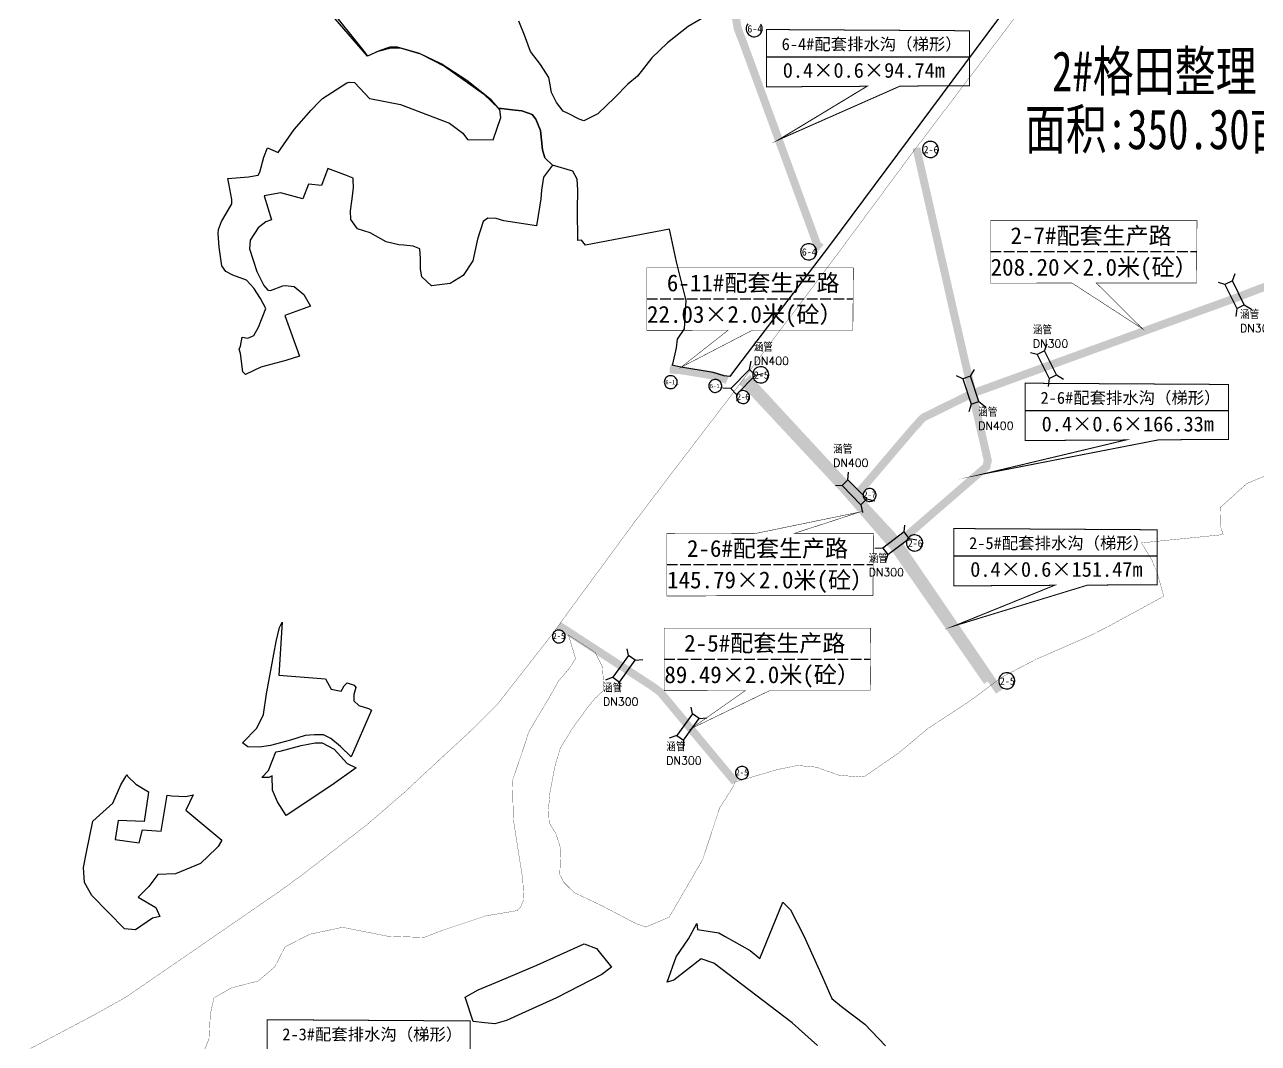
# Model space of a CAD drawing. Header units: millimetres. Extents: x 35444746 to 35449000, y 3482000 to 3488437.
# Drawn here: x 35446138.8 to 35446601.4, y 3483764.8 to 3484146.7 of the extents above; entities that cross this region are included whole.
import ezdxf
from ezdxf.enums import TextEntityAlignment as Align

# ---------------------------------------------------------------- set-up
doc = ezdxf.new("R2010")
doc.units = ezdxf.units.MM
doc.linetypes.add('X3', pattern=[5, 4, -1])
for name, color, linetype, true_color in [('0201.01格田整理标注', 7, 'Continuous', 0xffffff), ('0201.02格田整理', 7, 'X3', 0x99cc00), ('0203.02旱地整理', 9, 'Continuous', 0x808080), ('0204.02水田整理', 9, 'Continuous', 0x808080), ('0301.01生产道路工程标注', 6, 'X3', 0xff00ff), ('0301.02生产道路工程', 6, 'X3', 0xff00ff), ('0401.01渠道工程标注', 4, '732', 0x00ffff), ('0401.02渠道工程', 4, 'X3', 0x00ffff), ('0401.03涵管标注', 4, '732', 0x00ffff)]:
    doc.layers.add(name, color=color, linetype=linetype, true_color=true_color)
doc.styles.add('FS', font='rs.shx', dxfattribs={"bigfont": 'fs.shx'})
doc.styles.add('宋体', font='')
doc.styles.get('宋体').set_extended_font_data('SimSun')
doc.linetypes.add('732', pattern='A,9,-0.5,[162,AAA.SHX,S=1,R=0,X=0,Y=0],-0.5', length=10)

msp = doc.modelspace()

# ---------------------------------------------------------------- linework, layer by layer
at = {"layer": '0201.02格田整理', "color": 2, "linetype": 'ByBlock'}
for points, elevation in [([(35446209.847254, 3484199.049547), (35446211.195801, 3484197.037234), (35446220.057413, 3484190.730671), (35446239.827754, 3484177.365626), (35446251.846679, 3484154.415405), (35446266.453866, 3484136.142954), (35446267.54528, 3484135.007835), (35446271.340027, 3484136.777612), (35446276.200257, 3484137.979763), (35446279.667402, 3484137.979763), (35446287.248049, 3484135.748103), (35446296.262456, 3484131.155008), (35446310.894886, 3484120.701492), (35446316.853074, 3484115.061821), (35446317.152735, 3484114.757)], 569.623786), ([(35446512.372025, 3484160.41094), (35446440.602, 3484063.89), (35446405.748, 3484018.122), (35446403.205401, 3484014.767403), (35446401.046354, 3484015.10932), (35446397.028615, 3484016.285941), (35446384.929568, 3484018.254149), (35446381.455921, 3484019.09994), (35446381.806081, 3484019.395195), (35446383.245441, 3484025.587154), (35446383.5874, 3484028.734382), (35446386.269187, 3484032.610855), (35446386.90354, 3484043.241278), (35446383.197465, 3484057.736423), (35446380.595, 3484070.041), (35446349.116611, 3484064.020284), (35446347.586106, 3484065.944672), (35446346.208525, 3484065.719936), (35446346.071, 3484077.234), (35446346.271, 3484084.682), (35446345.934, 3484088.802), (35446344.367, 3484091.787), (35446336.79, 3484094.022), (35446333.913, 3484096.743), (35446332.961, 3484099.719), (35446332.198, 3484106.98), (35446330.551, 3484111.271), (35446329.07, 3484113.025), (35446325.227, 3484114.35), (35446322.700591, 3484114.63611), (35446316.5007, 3484115.338235), (35446313.709, 3484118.518), (35446304.576, 3484125.788), (35446294.947, 3484131.946), (35446286.847, 3484135.899), (35446278.681, 3484138.305), (35446275.801, 3484138.227), (35446271.782, 3484136.845), (35446267.369968, 3484134.89602), (35446255.281, 3484148.908)], 560.836)]:
    msp.add_lwpolyline(points, dxfattribs=dict(at, elevation=elevation))
at = {"layer": '0201.02格田整理', "color": 2, "linetype": 'ByBlock', "const_width": 0.1}
for points in [[(35446138.875, 3483761.776), (35446163.772, 3483774.887), (35446176.709, 3483782.1), (35446200.389, 3483798.375), (35446234.799, 3483822.098), (35446243.246, 3483828.2645), (35446267.093, 3483846.739), (35446281.433, 3483859.064), (35446288.1935, 3483865.4455), (35446306.667, 3483882.509), (35446316.29, 3483892.187), (35446336.556, 3483918.048), (35446342.6295, 3483926.4665), (35446367.784, 3483960.606), (35446383.400549, 3483981.135389), (35446403.529221, 3484007.409), (35446444.029, 3484061.293), (35446470.8845, 3484097.56), (35446530.033, 3484175.594)], [(35446611.984, 3483980.846), (35446597.135, 3483974.694), (35446597.135, 3483974.694), (35446587.206, 3483965.745), (35446587.083, 3483959.106), (35446587.083, 3483959.106), (35446587.083, 3483959.106), (35446587.083, 3483959.106), (35446587.083, 3483959.106), (35446587.083, 3483959.106), (35446588.239796, 3483955.530846), (35446588.239796, 3483955.530846), (35446557.571539, 3483952.44016), (35446561.626494, 3483945.746451), (35446562.421141, 3483943.557329), (35446563.378518, 3483941.675779), (35446565.943, 3483932.402), (35446565.943, 3483932.402), (35446565.943, 3483932.402), (35446565.943, 3483932.402), (35446565.943, 3483932.402), (35446565.943, 3483932.402), (35446545.019676, 3483921.044067), (35446538.763, 3483917.829), (35446518.046, 3483908.76), (35446505.529, 3483902.281), (35446502.201125, 3483899.815168), (35446492.859, 3483892.893), (35446477.532, 3483882.863), (35446466.372, 3483873.538), (35446453.873, 3483864.956), (35446451.569, 3483864.675), (35446451.569, 3483864.675), (35446443.966, 3483865.407), (35446435.663, 3483868.351), (35446428.59, 3483868.993), (35446420.98, 3483867.425), (35446420.98, 3483867.425), (35446405.231367, 3483862.797191), (35446404.245, 3483860.669), (35446399.446, 3483853.079), (35446399.446, 3483853.079), (35446393.018, 3483833.645), (35446380.481, 3483812.107), (35446380.481, 3483812.107), (35446380.481, 3483812.107), (35446380.481, 3483812.107), (35446380.481, 3483812.107), (35446380.481, 3483812.107), (35446371.714, 3483808.421), (35446367.828, 3483809.848), (35446367.828, 3483809.848), (35446355.203, 3483816.432), (35446344.872, 3483821.328), (35446344.872, 3483821.328), (35446341.031893, 3483825.151436), (35446339.492924, 3483828.124411), (35446339.800731, 3483837.86346), (35446338.056568, 3483843.399331), (35446335.483752, 3483847.563895), (35446335.278558, 3483853.099783), (35446335.791527, 3483858.738178), (35446337.740883, 3483869.09232), (35446339.690239, 3483875.550839), (35446344.307146, 3483883.03453), (35446350.275123, 3483891.205043), (35446352.737447, 3483894.178018), (35446356.020579, 3483897.2535), (35446355.50761, 3483905.86487), (35446352.725032, 3483911.420466), (35446342.73234, 3483917.919244), (35446345.397714, 3483909.048395), (35446343.18095, 3483905.551017), (35446339.097447, 3483900.771272), (35446335.998, 3483895.285), (35446327.819, 3483881.515), (35446326.795, 3483878.212), (35446321.748, 3483863.318), (35446322.056, 3483848.814), (35446325.61, 3483826.165), (35446325.94, 3483818.735), (35446324.87, 3483816.086), (35446323.539, 3483814.587), (35446311.683, 3483812.59), (35446311.683, 3483812.59), (35446311.683, 3483812.59), (35446311.683, 3483812.59), (35446311.683, 3483812.59), (35446311.683, 3483812.59), (35446295.394, 3483807.159), (35446288.577, 3483804.528), (35446274.783, 3483805.014), (35446257.992, 3483808.339), (35446245.692, 3483805.725), (35446236.46, 3483800.989), (35446232.634, 3483793.554), (35446232.634, 3483793.554), (35446226.461, 3483788.222), (35446216.348, 3483785.62), (35446209.812616, 3483781.897514), (35446208.407, 3483775.619), (35446208.061, 3483766.852), (35446206.117, 3483761.984)]]:
    msp.add_lwpolyline(points, dxfattribs=at)
at = {"layer": '0201.02格田整理', "color": 2, "linetype": 'ByBlock'}
msp.add_lwpolyline([(35446395.147, 3484150.406), (35446387.582, 3484145.954), (35446379.924, 3484139.834), (35446374.056, 3484134.301), (35446368.591, 3484127.386), (35446364.982, 3484124.326), (35446360.139, 3484119.427), (35446353.799, 3484113.217), (35446348.436, 3484110.689), (35446346.77, 3484111.222), (35446342.653, 3484113.429), (35446340.725, 3484114.314), (35446338.191, 3484117.569), (35446336.36, 3484121.262), (35446335.931, 3484124.16), (35446335.325, 3484126.882), (35446332.27, 3484131.72), (35446328.512, 3484136.647), (35446326.25, 3484142.711), (35446324.162, 3484147.984)], dxfattribs=at)
at = {"layer": '0203.02旱地整理', "color": 41}
for points in [[(35446336.79, 3484094.022), (35446333.401, 3484089.5), (35446332.658, 3484084.642), (35446332.389, 3484081.404), (35446331.94, 3484078.998), (35446330.698, 3484071.244), (35446318.448, 3484073.197), (35446315.585, 3484074.018), (35446312.478, 3484074.158), (35446310.7, 3484072.858), (35446308.573, 3484066.264), (35446306.878, 3484058.207), (35446303.307, 3484052.674), (35446298.359, 3484049.658), (35446291.338, 3484048.816), (35446287.797, 3484052.206), (35446287.2, 3484055.067), (35446287.214, 3484059.053), (35446287.023, 3484062.605), (35446284.514, 3484063.653), (35446281.051, 3484064.011), (35446279.146, 3484064.104), (35446274.403, 3484065.25), (35446268.344, 3484068.653), (35446263.579, 3484070.143), (35446261.163, 3484073.706), (35446261, 3484076.916), (35446261.644, 3484081.342), (35446262.092, 3484085.591), (35446262.06, 3484088.557), (35446262.062, 3484089.164), (35446259.549, 3484090.093), (35446252.449, 3484092.804), (35446250.157, 3484086.405), (35446245.265, 3484086.906), (35446243.098, 3484081.41), (35446235.21, 3484083.553), (35446234.917, 3484083.633), (35446228.572, 3484082.467), (35446231.399, 3484073.485), (35446229.206, 3484072.747), (35446226.332, 3484070.492), (35446223.352, 3484065.967), (35446223.166, 3484062.653), (35446225.853, 3484054.182), (35446228.452, 3484048.939), (35446230.017, 3484047.189), (35446230.976, 3484047.011), (35446235.679, 3484048.744), (35446236.537, 3484048.919), (35446239.906, 3484048.567), (35446243.468, 3484045.592), (35446246.036, 3484041.169), (35446236.383, 3484037.637), (35446241.938, 3484022.365), (35446236.743, 3484020.84), (35446227.369, 3484018.284), (35446221.681, 3484015.542), (35446220.677, 3484016.496), (35446219.776, 3484023.466), (35446219.255, 3484025.056), (35446219.704, 3484026.177), (35446220.356, 3484029.553), (35446222.52, 3484029.23), (35446224.765, 3484030.2), (35446226.505, 3484033.336), (35446229.288, 3484040.231), (35446227.29, 3484044.095), (35446224.767, 3484047.961), (35446222.037, 3484050.863), (35446216.875, 3484052.726), (35446214.252, 3484054.14), (35446212.771, 3484056.25), (35446211.808, 3484063.267), (35446211.422, 3484068.35), (35446211.382, 3484068.451), (35446211.544, 3484069.859), (35446212.603, 3484072.913), (35446214.272, 3484075.704), (35446216.548, 3484079.535), (35446216.554, 3484081.107), (35446215.422, 3484087.123), (35446214.995, 3484088.962), (35446222.754, 3484089.709), (35446226.333, 3484090.22), (35446227.008, 3484091.437), (35446228.462, 3484097.031), (35446229.938, 3484100.477), (35446233.941, 3484098.823), (35446239.902, 3484107.44), (35446246.295, 3484114.66), (35446249.276, 3484117.744), (35446250.497, 3484119.008), (35446259.678, 3484124.91), (35446260.148, 3484125.049), (35446260.551, 3484125.169), (35446262.557, 3484124.988), (35446268.192, 3484118.93), (35446268.287, 3484118.967), (35446279.727, 3484116.804), (35446289.207, 3484113.114), (35446298.166, 3484109.775), (35446303.117, 3484106.014), (35446304.861, 3484103.699), (35446314.486, 3484103.532), (35446317.399, 3484111.862), (35446317.011, 3484114.757), (35446316.501, 3484115.338), (35446322.7, 3484114.636), (35446325.227, 3484114.35), (35446329.07, 3484113.025), (35446330.551, 3484111.271), (35446332.198, 3484106.98), (35446332.961, 3484099.719), (35446333.913, 3484096.743)], [(35446336.79, 3484094.022), (35446333.401, 3484089.5), (35446332.658, 3484084.642), (35446332.389, 3484081.404), (35446331.94, 3484078.998), (35446330.698, 3484071.244), (35446318.448, 3484073.197), (35446315.585, 3484074.018), (35446312.478, 3484074.158), (35446310.7, 3484072.858), (35446308.573, 3484066.264), (35446306.878, 3484058.207), (35446303.307, 3484052.674), (35446298.359, 3484049.658), (35446291.338, 3484048.816), (35446287.797, 3484052.206), (35446287.2, 3484055.067), (35446287.214, 3484059.053), (35446287.023, 3484062.605), (35446284.514, 3484063.653), (35446281.051, 3484064.011), (35446279.146, 3484064.104), (35446274.403, 3484065.25), (35446268.344, 3484068.653), (35446263.579, 3484070.143), (35446261.163, 3484073.706), (35446261, 3484076.916), (35446261.644, 3484081.342), (35446262.092, 3484085.591), (35446262.06, 3484088.557), (35446262.062, 3484089.164), (35446259.549, 3484090.093), (35446252.449, 3484092.804), (35446250.157, 3484086.405), (35446245.265, 3484086.906), (35446243.098, 3484081.41), (35446235.21, 3484083.553), (35446234.917, 3484083.633), (35446228.572, 3484082.467), (35446231.399, 3484073.485), (35446229.206, 3484072.747), (35446226.332, 3484070.492), (35446223.352, 3484065.967), (35446223.166, 3484062.653), (35446225.853, 3484054.182), (35446228.452, 3484048.939), (35446230.017, 3484047.189), (35446230.976, 3484047.011), (35446235.679, 3484048.744), (35446236.537, 3484048.919), (35446239.906, 3484048.567), (35446243.468, 3484045.592), (35446246.036, 3484041.169), (35446236.383, 3484037.637), (35446241.938, 3484022.365), (35446236.743, 3484020.84), (35446227.369, 3484018.284), (35446221.681, 3484015.542), (35446220.677, 3484016.496), (35446219.776, 3484023.466), (35446219.255, 3484025.056), (35446219.704, 3484026.177), (35446220.356, 3484029.553), (35446222.52, 3484029.23), (35446224.765, 3484030.2), (35446226.505, 3484033.336), (35446229.288, 3484040.231), (35446227.29, 3484044.095), (35446224.767, 3484047.961), (35446222.037, 3484050.863), (35446216.875, 3484052.726), (35446214.252, 3484054.14), (35446212.771, 3484056.25), (35446211.808, 3484063.267), (35446211.422, 3484068.35), (35446211.382, 3484068.451), (35446211.544, 3484069.859), (35446212.603, 3484072.913), (35446214.272, 3484075.704), (35446216.548, 3484079.535), (35446216.554, 3484081.107), (35446215.422, 3484087.123), (35446214.995, 3484088.962), (35446222.754, 3484089.709), (35446226.333, 3484090.22), (35446227.008, 3484091.437), (35446228.462, 3484097.031), (35446229.938, 3484100.477), (35446233.941, 3484098.823), (35446239.902, 3484107.44), (35446246.295, 3484114.66), (35446249.276, 3484117.744), (35446250.497, 3484119.008), (35446259.678, 3484124.91), (35446260.148, 3484125.049), (35446260.551, 3484125.169), (35446262.557, 3484124.988), (35446268.192, 3484118.93), (35446268.287, 3484118.967), (35446279.727, 3484116.804), (35446289.207, 3484113.114), (35446298.166, 3484109.775), (35446303.117, 3484106.014), (35446304.861, 3484103.699), (35446314.486, 3484103.532), (35446317.399, 3484111.862), (35446317.011, 3484114.757), (35446316.501, 3484115.338), (35446322.7, 3484114.636), (35446325.227, 3484114.35), (35446329.07, 3484113.025), (35446330.551, 3484111.271), (35446332.198, 3484106.98), (35446332.961, 3484099.719), (35446333.913, 3484096.743)], [(35446235.405, 3483922.715), (35446234.088, 3483902.866), (35446251.629, 3483901.429), (35446253.774, 3483897.643), (35446257.562, 3483896.787), (35446258.689, 3483898.904), (35446259.771, 3483899.94), (35446262.432, 3483899.084), (35446263.018, 3483898.228), (35446262.296, 3483895.615), (35446262.206, 3483893.228), (35446264.108, 3483891.5), (35446267.715, 3483890.374), (35446268.875, 3483889.703), (35446261.276, 3483872.182), (35446257.312, 3483876.15), (35446253.664, 3483879.096), (35446250.843, 3483880.483), (35446247.521, 3483880.43), (35446244.008, 3483880.176), (35446238.56, 3483878.522), (35446231.055, 3483876.535), (35446226.917, 3483875.82), (35446222.442, 3483876.007), (35446220.554, 3483877.512), (35446225.922, 3483882.958), (35446228.43, 3483888.137), (35446229.55, 3483895.83), (35446231.402, 3483905.957), (35446233.137, 3483915.457), (35446234.339, 3483920.757)], [(35446235.405, 3483922.715), (35446234.088, 3483902.866), (35446251.629, 3483901.429), (35446253.774, 3483897.643), (35446257.562, 3483896.787), (35446258.689, 3483898.904), (35446259.771, 3483899.94), (35446262.432, 3483899.084), (35446263.018, 3483898.228), (35446262.296, 3483895.615), (35446262.206, 3483893.228), (35446264.108, 3483891.5), (35446267.715, 3483890.374), (35446268.875, 3483889.703), (35446261.276, 3483872.182), (35446257.312, 3483876.15), (35446253.664, 3483879.096), (35446250.843, 3483880.483), (35446247.521, 3483880.43), (35446244.008, 3483880.176), (35446238.56, 3483878.522), (35446231.055, 3483876.535), (35446226.917, 3483875.82), (35446222.442, 3483876.007), (35446220.554, 3483877.512), (35446225.922, 3483882.958), (35446228.43, 3483888.137), (35446229.55, 3483895.83), (35446231.402, 3483905.957), (35446233.137, 3483915.457), (35446234.339, 3483920.757)], [(35446232.96, 3483874.126), (35446234.673, 3483874.381), (35446242.519, 3483876.517), (35446247.703, 3483877.469), (35446250.323, 3483877.437), (35446254.816, 3483875.052), (35446259.727, 3483869.766), (35446263.132, 3483868.068), (35446254.003, 3483861.577), (35446236.872, 3483850.195), (35446233.612, 3483855.404), (35446231.764, 3483859.739), (35446231.602, 3483865.119), (35446230.416, 3483864.524), (35446227.797, 3483864.465), (35446230.288, 3483867.154)], [(35446232.96, 3483874.126), (35446234.673, 3483874.381), (35446242.519, 3483876.517), (35446247.703, 3483877.469), (35446250.323, 3483877.437), (35446254.816, 3483875.052), (35446259.727, 3483869.766), (35446263.132, 3483868.068), (35446254.003, 3483861.577), (35446236.872, 3483850.195), (35446233.612, 3483855.404), (35446231.764, 3483859.739), (35446231.602, 3483865.119), (35446230.416, 3483864.524), (35446227.797, 3483864.465), (35446230.288, 3483867.154)], [(35446177.073, 3483865.57), (35446177.449, 3483864.833), (35446180.478, 3483862.023), (35446185.318, 3483859.089), (35446185.16, 3483858.153), (35446183.636, 3483847.988), (35446173.942, 3483848.408), (35446172.796, 3483841.298), (35446181.74, 3483839.948), (35446183.043, 3483844.841), (35446190.012, 3483844.345), (35446192.297, 3483857.826), (35446194.043, 3483857.564), (35446199.227, 3483857.328), (35446202.042, 3483857.94), (35446199.3, 3483852.283), (35446212.797, 3483841.007), (35446211.391, 3483838.606), (35446210.772, 3483838.015), (35446204.711, 3483832.235), (35446195.408, 3483828.433), (35446188.745, 3483828.136), (35446185.395, 3483823.665), (35446181.364, 3483819.615), (35446188.006, 3483815.815), (35446189.495, 3483812.356), (35446186.768, 3483811.696), (35446180.421, 3483807.414), (35446176.283, 3483807.777), (35446164.07, 3483820.265), (35446161.269, 3483825.149), (35446160.846, 3483830.804), (35446162.006, 3483836.525), (35446164.325, 3483848.122), (35446171.882, 3483854.912), (35446174.843, 3483861.71), (35446176.696, 3483864.918)], [(35446177.073, 3483865.57), (35446177.449, 3483864.833), (35446180.478, 3483862.023), (35446185.318, 3483859.089), (35446185.16, 3483858.153), (35446183.636, 3483847.988), (35446173.942, 3483848.408), (35446172.796, 3483841.298), (35446181.74, 3483839.948), (35446183.043, 3483844.841), (35446190.012, 3483844.345), (35446192.297, 3483857.826), (35446194.043, 3483857.564), (35446199.227, 3483857.328), (35446202.042, 3483857.94), (35446199.3, 3483852.283), (35446212.797, 3483841.007), (35446211.391, 3483838.606), (35446210.772, 3483838.015), (35446204.711, 3483832.235), (35446195.408, 3483828.433), (35446188.745, 3483828.136), (35446185.395, 3483823.665), (35446181.364, 3483819.615), (35446188.006, 3483815.815), (35446189.495, 3483812.356), (35446186.768, 3483811.696), (35446180.421, 3483807.414), (35446176.283, 3483807.777), (35446164.07, 3483820.265), (35446161.269, 3483825.149), (35446160.846, 3483830.804), (35446162.006, 3483836.525), (35446164.325, 3483848.122), (35446171.882, 3483854.912), (35446174.843, 3483861.71), (35446176.696, 3483864.918)]]:
    msp.add_lwpolyline(points, close=True, dxfattribs=at)
at = {"layer": '0204.02水田整理', "color": 51}
msp.add_lwpolyline([(35446436.129, 3483764.062), (35446426.641, 3483772.542), (35446397.258, 3483794.837), (35446392.525, 3483796.461), (35446382.263, 3483788.491), (35446379.701, 3483787.723), (35446383.133, 3483797.31), (35446387.765, 3483804.034), (35446390.881, 3483809.746), (35446391.14, 3483807.532), (35446399.07, 3483806.274), (35446401.481, 3483804.93), (35446410.849, 3483799.576), (35446414.53, 3483796.666), (35446423.122, 3483817.74), (35446425.954, 3483814.831), (35446431.002, 3483805.195), (35446438.027, 3483789.59), (35446441.506, 3483781.632), (35446445.144, 3483778.592), (35446453.886, 3483771.98), (35446461.664, 3483763.924)], dxfattribs=at)
msp.add_lwpolyline([(35446358.835, 3483793.391), (35446355.224, 3483790.641), (35446338.203, 3483781.897), (35446325.242, 3483776.016), (35446319.44, 3483773.383), (35446315.087, 3483772.202), (35446311.359, 3483772.522), (35446306.977, 3483772.975), (35446304.028, 3483782.153), (35446308.854, 3483784.832), (35446316.964, 3483788.254), (35446330.902, 3483794.136), (35446348.614, 3483802.127), (35446353.207, 3483800.344)], close=True, dxfattribs=at)
at = {"layer": '0301.01生产道路工程标注'}
for p, q in [((35446500.978733, 3484061.59876, 166.192687), (35446578.227199, 3484061.618787, 166.192687)), ((35446372.125282, 3484043.912726, 727.028687), (35446449.373748, 3484043.932753, 727.028687)), ((35446379.649607, 3483944.370126, 723.041687), (35446456.898073, 3483944.390153, 723.041687)), ((35446378.63264, 3483908.853494, 166.192687), (35446455.881105, 3483908.873521, 166.192687))]:
    msp.add_line(p, q, dxfattribs=at)
at = {"layer": '0301.01生产道路工程标注', "const_width": 0.18, "flags": 128}
for points in [[(35446578.413188, 3484073.222699), (35446578.413188, 3484073.222699), (35446578.413188, 3484073.222699), (35446500.978733, 3484073.222699), (35446500.978733, 3484056.684968), (35446500.978733, 3484056.684968), (35446500.978733, 3484054.248426), (35446500.978733, 3484049.767325), (35446511.680715, 3484049.767325), (35446515.140373, 3484049.767325), (35446515.140373, 3484049.767325), (35446520.060783, 3484049.85725), (35446531.485707, 3484049.862468), (35446558.001954, 3484032.660677), (35446540.643607, 3484049.866652), (35446560.440849, 3484049.875695), (35446578.227199, 3484049.857127), (35446578.413188, 3484073.222699)], [(35446456.067094, 3483920.477432), (35446456.067094, 3483920.477432), (35446456.067094, 3483920.477432), (35446378.63264, 3483920.477432), (35446378.63264, 3483903.939701), (35446378.63264, 3483903.939701), (35446378.63264, 3483901.503159), (35446378.63264, 3483897.022058), (35446389.334621, 3483897.022058), (35446392.794279, 3483897.022058), (35446392.794279, 3483897.022058), (35446397.714689, 3483897.111983), (35446409.139613, 3483897.117202), (35446388.674114, 3483882.781598), (35446418.297513, 3483897.121385), (35446438.094756, 3483897.130428), (35446455.881105, 3483897.111861), (35446456.067094, 3483920.477432)]]:
    msp.add_lwpolyline(points, close=True, dxfattribs=at)
for points, elevation in [([(35446449.559736, 3484055.536665), (35446449.559736, 3484055.536665), (35446449.559736, 3484055.536665), (35446372.125282, 3484055.536665), (35446372.125282, 3484038.998933), (35446372.125282, 3484038.998933), (35446372.125282, 3484036.562392), (35446372.125282, 3484032.08129), (35446382.827264, 3484032.08129), (35446386.286921, 3484032.08129), (35446386.286921, 3484032.08129), (35446391.207332, 3484032.171215), (35446402.632256, 3484032.176434), (35446384.929568, 3484018.254149), (35446411.790156, 3484032.180617), (35446431.587398, 3484032.18966), (35446449.373748, 3484032.171093), (35446449.559736, 3484055.536665)], 560.836), ([(35446457.084061, 3483955.994065), (35446457.084061, 3483955.994065), (35446457.084061, 3483955.994065), (35446427.426585, 3483955.994065), (35446451.986657, 3483963.999405), (35446412.534312, 3483955.884816), (35446379.649607, 3483955.994065), (35446379.649607, 3483939.456334), (35446379.649607, 3483939.456334), (35446379.649607, 3483937.019792), (35446379.649607, 3483932.538691), (35446390.351589, 3483932.538691), (35446393.811246, 3483932.538691), (35446393.811246, 3483932.538691), (35446398.731657, 3483932.628616), (35446410.15658, 3483932.633835), (35446419.314481, 3483932.638018), (35446419.314481, 3483932.638018), (35446439.111723, 3483932.647061), (35446456.898073, 3483932.628493), (35446457.084061, 3483955.994065)], 556.849)]:
    msp.add_lwpolyline(points, close=True, dxfattribs=dict(at, elevation=elevation))
at = {"layer": '0301.01生产道路工程标注', "linetype": 'Continuous'}
for points in [[(35446382.332643, 3484010.585712), (35446382.644529, 3484010.80241), (35446382.925133, 3484011.073598), (35446383.158603, 3484011.386285), (35446383.33889, 3484011.732375), (35446383.461326, 3484012.102903), (35446383.522739, 3484012.488274), (35446383.521539, 3484012.878505), (35446383.457758, 3484013.26349), (35446383.333047, 3484013.633259), (35446383.150635, 3484013.978234), (35446382.915248, 3484014.28948), (35446382.632982, 3484014.558938), (35446382.311146, 3484014.779627), (35446381.958077, 3484014.945833), (35446381.582919, 3484015.053249), (35446381.195389, 3484015.099096), (35446380.805523, 3484015.082184), (35446380.423418, 3484015.002952), (35446380.058971, 3484014.863453), (35446379.721621, 3484014.667299), (35446379.420105, 3484014.41957), (35446379.162232, 3484014.126682), (35446378.95468, 3484013.796222), (35446378.802826, 3484013.436747), (35446378.710602, 3484013.057568), (35446378.680397, 3484012.668506), (35446378.712994, 3484012.279636), (35446378.807547, 3484011.901032), (35446378.961608, 3484011.542498), (35446379.171187, 3484011.213319), (35446379.430856, 3484010.922023), (35446379.73389, 3484010.676152), (35446380.072439, 3484010.482076), (35446380.437737, 3484010.344819), (35446380.820322, 3484010.267938), (35446381.210285, 3484010.253424), (35446381.597526, 3484010.301652), (35446381.972016, 3484010.411373), (35446382.314624, 3484010.575235)], [(35446398.991821, 3484009.179187), (35446399.303707, 3484009.395884), (35446399.584312, 3484009.667072), (35446399.817781, 3484009.97976), (35446399.998068, 3484010.32585), (35446400.120504, 3484010.696378), (35446400.181918, 3484011.081748), (35446400.180718, 3484011.471979), (35446400.116937, 3484011.856964), (35446399.992225, 3484012.226733), (35446399.809813, 3484012.571708), (35446399.574426, 3484012.882955), (35446399.29216, 3484013.152412), (35446398.970325, 3484013.373102), (35446398.617255, 3484013.539307), (35446398.242097, 3484013.646724), (35446397.854567, 3484013.69257), (35446397.464701, 3484013.675659), (35446397.082596, 3484013.596427), (35446396.71815, 3484013.456928), (35446396.380799, 3484013.260773), (35446396.079283, 3484013.013044), (35446395.82141, 3484012.720157), (35446395.613859, 3484012.389696), (35446395.462005, 3484012.030222), (35446395.369781, 3484011.651043), (35446395.339576, 3484011.26198), (35446395.372172, 3484010.873111), (35446395.466725, 3484010.494506), (35446395.620787, 3484010.135973), (35446395.830365, 3484009.806794), (35446396.090035, 3484009.515497), (35446396.393068, 3484009.269627), (35446396.731618, 3484009.07555), (35446397.096915, 3484008.938294), (35446397.4795, 3484008.861413), (35446397.869463, 3484008.846898), (35446398.256704, 3484008.895127), (35446398.631195, 3484009.004848), (35446398.973802, 3484009.168709)], [(35446409.448123, 3484004.99743), (35446409.760008, 3484005.214127), (35446410.040613, 3484005.485315), (35446410.274083, 3484005.798003), (35446410.45437, 3484006.144093), (35446410.576805, 3484006.514621), (35446410.638219, 3484006.899991), (35446410.637019, 3484007.290222), (35446410.573238, 3484007.675207), (35446410.448526, 3484008.044976), (35446410.266114, 3484008.389951), (35446410.030728, 3484008.701197), (35446409.748461, 3484008.970655), (35446409.426626, 3484009.191344), (35446409.073557, 3484009.35755), (35446408.698399, 3484009.464967), (35446408.310869, 3484009.510813), (35446407.921002, 3484009.493901), (35446407.538898, 3484009.41467), (35446407.174451, 3484009.275171), (35446406.8371, 3484009.079016), (35446406.535584, 3484008.831287), (35446406.277711, 3484008.5384), (35446406.07016, 3484008.207939), (35446405.918306, 3484007.848464), (35446405.826082, 3484007.469286), (35446405.795877, 3484007.080223), (35446405.828473, 3484006.691354), (35446405.923027, 3484006.312749), (35446406.077088, 3484005.954215), (35446406.286666, 3484005.625037), (35446406.546336, 3484005.33374), (35446406.849369, 3484005.08787), (35446407.187919, 3484004.893793), (35446407.553216, 3484004.756536), (35446407.935801, 3484004.679656), (35446408.325764, 3484004.665141), (35446408.713006, 3484004.713369), (35446409.087496, 3484004.823091), (35446409.430103, 3484004.986952)], [(35446456.885088, 3483968.292558), (35446457.196974, 3483968.509255), (35446457.477578, 3483968.780443), (35446457.711048, 3483969.093131), (35446457.891335, 3483969.439221), (35446458.013771, 3483969.809749), (35446458.075184, 3483970.195119), (35446458.073984, 3483970.58535), (35446458.010203, 3483970.970335), (35446457.885492, 3483971.340104), (35446457.70308, 3483971.685079), (35446457.467693, 3483971.996325), (35446457.185427, 3483972.265783), (35446456.863591, 3483972.486472), (35446456.510522, 3483972.652678), (35446456.135364, 3483972.760095), (35446455.747834, 3483972.805941), (35446455.357968, 3483972.789029), (35446454.975863, 3483972.709797), (35446454.611416, 3483972.570298), (35446454.274066, 3483972.374144), (35446453.97255, 3483972.126415), (35446453.714676, 3483971.833527), (35446453.507125, 3483971.503067), (35446453.355271, 3483971.143592), (35446453.263047, 3483970.764414), (35446453.232842, 3483970.375351), (35446453.265439, 3483969.986482), (35446453.359992, 3483969.607877), (35446453.514053, 3483969.249343), (35446453.723632, 3483968.920165), (35446453.983301, 3483968.628868), (35446454.286335, 3483968.382997), (35446454.624884, 3483968.188921), (35446454.990182, 3483968.051664), (35446455.372767, 3483967.974783), (35446455.76273, 3483967.960269), (35446456.149971, 3483968.008497), (35446456.524461, 3483968.118218), (35446456.867069, 3483968.28208)], [(35446340.347713, 3483915.259397), (35446340.659598, 3483915.476094), (35446340.940203, 3483915.747282), (35446341.173673, 3483916.05997), (35446341.35396, 3483916.40606), (35446341.476395, 3483916.776588), (35446341.537809, 3483917.161958), (35446341.536609, 3483917.552189), (35446341.472828, 3483917.937174), (35446341.348117, 3483918.306943), (35446341.165704, 3483918.651918), (35446340.930318, 3483918.963165), (35446340.648051, 3483919.232622), (35446340.326216, 3483919.453312), (35446339.973147, 3483919.619517), (35446339.597989, 3483919.726934), (35446339.210459, 3483919.77278), (35446338.820592, 3483919.755869), (35446338.438488, 3483919.676637), (35446338.074041, 3483919.537138), (35446337.73669, 3483919.340983), (35446337.435175, 3483919.093254), (35446337.177301, 3483918.800367), (35446336.96975, 3483918.469906), (35446336.817896, 3483918.110432), (35446336.725672, 3483917.731253), (35446336.695467, 3483917.34219), (35446336.728063, 3483916.953321), (35446336.822617, 3483916.574716), (35446336.976678, 3483916.216183), (35446337.186256, 3483915.887004), (35446337.445926, 3483915.595707), (35446337.74896, 3483915.349837), (35446338.087509, 3483915.15576), (35446338.452807, 3483915.018504), (35446338.835392, 3483914.941623), (35446339.225354, 3483914.927108), (35446339.612596, 3483914.975337), (35446339.987086, 3483915.085058), (35446340.329693, 3483915.248919)], [(35446408.992271, 3483864.111916), (35446409.304157, 3483864.328614), (35446409.584761, 3483864.599801), (35446409.818231, 3483864.912489), (35446409.998518, 3483865.258579), (35446410.120953, 3483865.629107), (35446410.182367, 3483866.014478), (35446410.181167, 3483866.404708), (35446410.117386, 3483866.789694), (35446409.992675, 3483867.159463), (35446409.810263, 3483867.504437), (35446409.574876, 3483867.815684), (35446409.292609, 3483868.085141), (35446408.970774, 3483868.305831), (35446408.617705, 3483868.472036), (35446408.242547, 3483868.579453), (35446407.855017, 3483868.625299), (35446407.46515, 3483868.608388), (35446407.083046, 3483868.529156), (35446406.718599, 3483868.389657), (35446406.381248, 3483868.193502), (35446406.079733, 3483867.945773), (35446405.821859, 3483867.652886), (35446405.614308, 3483867.322425), (35446405.462454, 3483866.962951), (35446405.37023, 3483866.583772), (35446405.340025, 3483866.194709), (35446405.372622, 3483865.80584), (35446405.467175, 3483865.427236), (35446405.621236, 3483865.068702), (35446405.830815, 3483864.739523), (35446406.090484, 3483864.448226), (35446406.393518, 3483864.202356), (35446406.732067, 3483864.008279), (35446407.097365, 3483863.871023), (35446407.47995, 3483863.794142), (35446407.869912, 3483863.779627), (35446408.257154, 3483863.827856), (35446408.631644, 3483863.937577), (35446408.974251, 3483864.101439)]]:
    msp.add_lwpolyline(points, dxfattribs=at)
at = {"layer": '0301.02生产道路工程', "linetype": 'Continuous', "const_width": 3, "flags": 128}
for points, elevation in [([(35446449.049887, 3483968.876579), (35446452.54347, 3483972.46708), (35446471.902092, 3483995.212744), (35446473.720949, 3483997.163769), (35446475.181441, 3483998.865009), (35446476.183682, 3483999.665243), (35446477.217161, 3484000.104181), (35446493.731428, 3484008.262375), (35446523.592236, 3484019.142981), (35446594.059411, 3484044.647783), (35446600.770107, 3484047.27992), (35446613.657506, 3484051.909017), (35446632.409212, 3484058.765407)], 556.849), ([(35446380.70777, 3484017.398851), (35446384.710812, 3484017.175276), (35446396.784795, 3484015.211145), (35446400.804761, 3484014.033872), (35446402.25704, 3484013.376387)], 567.729678), ([(35446499.809139, 3483900.42987), (35446464.962782, 3483950.677365), (35446452.816677, 3483964.721261), (35446445.244563, 3483973.379771), (35446409.734447, 3484011.425447), (35446407.700048, 3484012.932244)], 556.849), ([(35446405.231367, 3483862.797191), (35446377.23226, 3483896.397623), (35446374.177842, 3483898.674641), (35446347.70634, 3483915.873754), (35446339.012546, 3483921.534686)], 552.820536)]:
    msp.add_lwpolyline(points, dxfattribs=dict(at, elevation=elevation))
at = {"layer": '0401.01渠道工程标注'}
for p, q in [((35446416.953022, 3484134.640492, 178.545525), (35446493.161039, 3484134.660249, 178.545525)), ((35446514.020988, 3484002.057723, 735.394525), (35446590.229005, 3484002.07748, 735.394525)), ((35446487.251867, 3483947.5843, 735.394525), (35446563.459883, 3483947.604057, 735.394525))]:
    msp.add_line(p, q, dxfattribs=at)
at = {"layer": '0401.01渠道工程标注', "linetype": 'Continuous', "elevation": 80518.069}
for points in [[(35446409.941886, 3484147.002456), (35446409.682447, 3484146.589381), (35446409.49263, 3484146.140038), (35446409.37735, 3484145.666064), (35446409.339594, 3484145.179736), (35446409.380339, 3484144.693649), (35446409.498531, 3484144.220393), (35446409.691107, 3484143.772226), (35446409.95308, 3484143.360753), (35446410.277667, 3484142.996632), (35446410.656459, 3484142.689294), (35446411.079646, 3484142.446698), (35446411.536268, 3484142.275127), (35446412.014499, 3484142.179026), (35446412.501953, 3484142.160883), (35446412.986004, 3484142.221169), (35446413.454117, 3484142.35832), (35446413.882376, 3484142.563147)], [(35446413.904901, 3484142.576244), (35446414.294758, 3484142.847116), (35446414.645514, 3484143.186101), (35446414.937351, 3484143.57696), (35446415.162709, 3484144.009573), (35446415.315754, 3484144.472733), (35446415.392521, 3484144.954446), (35446415.391021, 3484145.442234), (35446415.311295, 3484145.923466), (35446415.155405, 3484146.385677), (35446414.92739, 3484146.816896)], [(35446480.004384, 3484097.311158), (35446480.394241, 3484097.582029), (35446480.744997, 3484097.921014), (35446481.036834, 3484098.311874), (35446481.262193, 3484098.744487), (35446481.415238, 3484099.207646), (35446481.492005, 3484099.689359), (35446481.490505, 3484100.177148), (35446481.410778, 3484100.658379), (35446481.254889, 3484101.120591), (35446481.026874, 3484101.551809), (35446480.732641, 3484101.940867), (35446480.379807, 3484102.277689), (35446479.977513, 3484102.553551), (35446479.536177, 3484102.761308), (35446479.067229, 3484102.895579), (35446478.582817, 3484102.952887), (35446478.095484, 3484102.931747), (35446477.617853, 3484102.832708), (35446477.162294, 3484102.658334), (35446476.740606, 3484102.413141), (35446476.363711, 3484102.103479), (35446476.04137, 3484101.73737), (35446475.781931, 3484101.324294), (35446475.592113, 3484100.874951), (35446475.476833, 3484100.400978), (35446475.439077, 3484099.914649), (35446475.479823, 3484099.428563), (35446475.598014, 3484098.955307), (35446475.790591, 3484098.50714), (35446476.052564, 3484098.095667), (35446476.377151, 3484097.731545), (35446476.755943, 3484097.424208), (35446477.17913, 3484097.181612), (35446477.635752, 3484097.010041), (35446478.113983, 3484096.91394), (35446478.601436, 3484096.895797), (35446479.085488, 3484096.956082), (35446479.553601, 3484097.093234), (35446479.98186, 3484097.298061)], [(35446434.335297, 3484058.943485), (35446434.725154, 3484059.214357), (35446435.07591, 3484059.553341), (35446435.367747, 3484059.944201), (35446435.593106, 3484060.376814), (35446435.746151, 3484060.839974), (35446435.822918, 3484061.321687), (35446435.821418, 3484061.809475), (35446435.741691, 3484062.290707), (35446435.585802, 3484062.752918), (35446435.357787, 3484063.184136), (35446435.063554, 3484063.573194), (35446434.71072, 3484063.910016), (35446434.308426, 3484064.185878), (35446433.86709, 3484064.393635), (35446433.398142, 3484064.527906), (35446432.91373, 3484064.585214), (35446432.426397, 3484064.564074), (35446431.948766, 3484064.465035), (35446431.493207, 3484064.290661), (35446431.071519, 3484064.045468), (35446430.694624, 3484063.735806), (35446430.372283, 3484063.369697), (35446430.112844, 3484062.956621), (35446429.923026, 3484062.507278), (35446429.807746, 3484062.033305), (35446429.76999, 3484061.546976), (35446429.810736, 3484061.06089), (35446429.928927, 3484060.587634), (35446430.121504, 3484060.139467), (35446430.383477, 3484059.727994), (35446430.708064, 3484059.363873), (35446431.086856, 3484059.056535), (35446431.510043, 3484058.813939), (35446431.966665, 3484058.642368), (35446432.444896, 3484058.546267), (35446432.932349, 3484058.528124), (35446433.416401, 3484058.588409), (35446433.884514, 3484058.725561), (35446434.312773, 3484058.930388)], [(35446416.372218, 3484012.823605), (35446416.762075, 3484013.094476), (35446417.112831, 3484013.433461), (35446417.404668, 3484013.824321), (35446417.630026, 3484014.256933), (35446417.783071, 3484014.720093), (35446417.859838, 3484015.201806), (35446417.858338, 3484015.689595), (35446417.778612, 3484016.170826), (35446417.622722, 3484016.633038), (35446417.394707, 3484017.064256), (35446417.100474, 3484017.453314), (35446416.747641, 3484017.790136), (35446416.345347, 3484018.065998), (35446415.90401, 3484018.273755), (35446415.435063, 3484018.408026), (35446414.95065, 3484018.465334), (35446414.463317, 3484018.444194), (35446413.985686, 3484018.345155), (35446413.530128, 3484018.170781), (35446413.10844, 3484017.925588), (35446412.731545, 3484017.615926), (35446412.409203, 3484017.249817), (35446412.149764, 3484016.836741), (35446411.959947, 3484016.387398), (35446411.844667, 3484015.913425), (35446411.80691, 3484015.427096), (35446411.847656, 3484014.94101), (35446411.965848, 3484014.467754), (35446412.158424, 3484014.019587), (35446412.420397, 3484013.608114), (35446412.744984, 3484013.243992), (35446413.123776, 3484012.936655), (35446413.546963, 3484012.694059), (35446414.003585, 3484012.522488), (35446414.481816, 3484012.426387), (35446414.96927, 3484012.408244), (35446415.453321, 3484012.468529), (35446415.921434, 3484012.605681), (35446416.349693, 3484012.810508)], [(35446474.069596, 3483949.795456), (35446474.459453, 3483950.066327), (35446474.810209, 3483950.405312), (35446475.102046, 3483950.796172), (35446475.327405, 3483951.228784), (35446475.480449, 3483951.691944), (35446475.557216, 3483952.173657), (35446475.555716, 3483952.661446), (35446475.47599, 3483953.142677), (35446475.320101, 3483953.604889), (35446475.092086, 3483954.036107), (35446474.797852, 3483954.425165), (35446474.445019, 3483954.761987), (35446474.042725, 3483955.037849), (35446473.601388, 3483955.245606), (35446473.132441, 3483955.379877), (35446472.648028, 3483955.437185), (35446472.160695, 3483955.416045), (35446471.683065, 3483955.317005), (35446471.227506, 3483955.142632), (35446470.805818, 3483954.897438), (35446470.428923, 3483954.587777), (35446470.106582, 3483954.221668), (35446469.847142, 3483953.808592), (35446469.657325, 3483953.359249), (35446469.542045, 3483952.885276), (35446469.504289, 3483952.398947), (35446469.545034, 3483951.912861), (35446469.663226, 3483951.439605), (35446469.855802, 3483950.991438), (35446470.117776, 3483950.579964), (35446470.442362, 3483950.215843), (35446470.821154, 3483949.908505), (35446471.244341, 3483949.66591), (35446471.700963, 3483949.494339), (35446472.179194, 3483949.398238), (35446472.666648, 3483949.380095), (35446473.1507, 3483949.44038), (35446473.618812, 3483949.577532), (35446474.047072, 3483949.782359)], [(35446508.619064, 3483898.099463), (35446509.008921, 3483898.370334), (35446509.359677, 3483898.709319), (35446509.651514, 3483899.100179), (35446509.876873, 3483899.532791), (35446510.029917, 3483899.995951), (35446510.106684, 3483900.477664), (35446510.105185, 3483900.965453), (35446510.025458, 3483901.446684), (35446509.869569, 3483901.908896), (35446509.641554, 3483902.340114), (35446509.34732, 3483902.729172), (35446508.994487, 3483903.065994), (35446508.592193, 3483903.341856), (35446508.150857, 3483903.549613), (35446507.681909, 3483903.683884), (35446507.197497, 3483903.741192), (35446506.710164, 3483903.720052), (35446506.232533, 3483903.621012), (35446505.776974, 3483903.446639), (35446505.355286, 3483903.201445), (35446504.978391, 3483902.891784), (35446504.65605, 3483902.525675), (35446504.396611, 3483902.112599), (35446504.206793, 3483901.663256), (35446504.091513, 3483901.189283), (35446504.053757, 3483900.702954), (35446504.094503, 3483900.216868), (35446504.212694, 3483899.743612), (35446504.405271, 3483899.295445), (35446504.667244, 3483898.883971), (35446504.991831, 3483898.51985), (35446505.370623, 3483898.212512), (35446505.793809, 3483897.969917), (35446506.250431, 3483897.798346), (35446506.728663, 3483897.702245), (35446507.216116, 3483897.684102), (35446507.700168, 3483897.744387), (35446508.168281, 3483897.881539), (35446508.59654, 3483898.086366)]]:
    msp.add_lwpolyline(points, dxfattribs=at)
at = {"layer": '0401.01渠道工程标注', "linetype": 'Continuous', "const_width": 0.37679, "flags": 128}
for points in [[(35446493.161039, 3484123.807208), (35446467.077466, 3484123.657342), (35446421.582422, 3484103.565719), (35446454.680738, 3484123.586116), (35446416.953022, 3484123.369347), (35446416.953022, 3484144.864363), (35446493.161039, 3484144.403779)], [(35446305.904025, 3483752.630793), (35446279.820453, 3483752.480927), (35446295.728022, 3483741.239759), (35446267.423724, 3483752.4097), (35446229.696008, 3483752.192932), (35446229.696008, 3483773.687947), (35446305.904025, 3483773.227364)]]:
    msp.add_lwpolyline(points, close=True, dxfattribs=at)
at = {"layer": '0401.01渠道工程标注', "linetype": 'Continuous', "const_width": 0.37679, "elevation": 556.849, "flags": 128}
for points in [[(35446590.229005, 3483991.224439), (35446564.145432, 3483991.074573), (35446497.900598, 3483978.189459), (35446551.748704, 3483991.003347), (35446514.020988, 3483990.786578), (35446514.020988, 3484012.281594), (35446590.229005, 3484011.821011)], [(35446563.459883, 3483936.751016), (35446537.376311, 3483936.60115), (35446487.497859, 3483921.351799), (35446524.979582, 3483936.529923), (35446487.251867, 3483936.313155), (35446487.251867, 3483957.80817), (35446563.459883, 3483957.347587)]]:
    msp.add_lwpolyline(points, close=True, dxfattribs=at)
at = {"layer": '0401.02渠道工程', "linetype": 'Continuous', "const_width": 3, "flags": 128}
for points, elevation in [([(35446437.411023, 3484063.022208), (35446436.281214, 3484063.951116), (35446435.770778, 3484064.593599), (35446434.80483, 3484067.479777), (35446408.095773, 3484140.372812), (35446407.007511, 3484143.058553), (35446406.178946, 3484145.36998), (35446405.115021, 3484151.707649)], 567.729678), ([(35446466.34679, 3483952.326765), (35446499.495266, 3483981.044122), (35446499.97072, 3483983.352003), (35446487.662519, 3484036.803081), (35446473.335572, 3484099.891412), (35446473.226518, 3484100.453281)], 556.849), ([(35446504.287313, 3483896.751798), (35446501.127035, 3483901.392368), (35446466.34679, 3483952.326765), (35446463.330818, 3483955.945449), (35446454.158525, 3483965.804622), (35446452.386589, 3483968.614644), (35446452.089622, 3483969.245259), (35446449.232439, 3483972.532609), (35446448.700824, 3483972.844616), (35446447.978534, 3483973.268531), (35446446.379274, 3483974.656441), (35446409.664101, 3484014.334323)], 556.849)]:
    msp.add_lwpolyline(points, dxfattribs=dict(at, elevation=elevation))
at = {"layer": '0401.03涵管标注', "color": 4, "linetype": 'Continuous'}
for p, q in [((35446591.669808, 3484050.662195, 567.729678), (35446592.739571, 3484053.367612, 567.729678)), ((35446588.909318, 3484049.286553, 567.729678), (35446586.484968, 3484049.980803, 567.729678)), ((35446591.669808, 3484050.662195, 567.729678), (35446588.909318, 3484049.286553, 567.729678)), ((35446588.909318, 3484049.286553, 567.729678), (35446593.38452, 3484040.306199, 567.729678)), ((35446588.909318, 3484049.286553, 567.729678), (35446588.909318, 3484049.286553, 567.729678)), ((35446596.145009, 3484041.68184, 567.729678), (35446591.669808, 3484050.662195, 567.729678)), ((35446593.38452, 3484040.306199, 567.729678), (35446593.03331, 3484037.315838, 567.729678)), ((35446593.38452, 3484040.306199, 567.729678), (35446596.145009, 3484041.68184, 567.729678)), ((35446596.145009, 3484041.68184, 567.729678), (35446598.834473, 3484040.08445, 567.729678)), ((35446521.219523, 3484024.377696, 567.729678), (35446522.289286, 3484027.083112, 567.729678)), ((35446518.459033, 3484023.002054, 567.729678), (35446516.034683, 3484023.696304, 567.729678)), ((35446521.219523, 3484024.377696, 567.729678), (35446518.459033, 3484023.002054, 567.729678)), ((35446518.459033, 3484023.002054, 567.729678), (35446522.934235, 3484014.0217, 567.729678)), ((35446518.459033, 3484023.002054, 567.729678), (35446518.459033, 3484023.002054, 567.729678)), ((35446525.694724, 3484015.397341, 567.729678), (35446521.219523, 3484024.377696, 567.729678)), ((35446410.602591, 3484017.429651, -3.715), (35446403.582627, 3484010.260669, -3.715)), ((35446410.602591, 3484017.429651, -3.715), (35446411.231299, 3484020.493895, -3.715)), ((35446412.806279, 3484015.271769, -3.715), (35446410.602591, 3484017.429651, -3.715)), ((35446493.495861, 3484014.938341), (35446494.945889, 3484017.460461)), ((35446405.786315, 3484008.102788, -3.715), (35446412.806279, 3484015.271769, -3.715)), ((35446412.806279, 3484015.271769, -3.715), (35446415.746791, 3484015.919069, -3.715)), ((35446490.56535, 3484013.976677), (35446488.266993, 3484015.014468)), ((35446493.495861, 3484014.938341), (35446490.56535, 3484013.976677)), ((35446490.56535, 3484013.976677), (35446493.69381, 3484004.443213)), ((35446490.56535, 3484013.976677), (35446490.56535, 3484013.976677)), ((35446496.624321, 3484005.404877), (35446493.495861, 3484014.938341)), ((35446522.934235, 3484014.0217, 567.729678), (35446522.583025, 3484011.031339, 567.729678)), ((35446522.934235, 3484014.0217, 567.729678), (35446525.694724, 3484015.397341, 567.729678)), ((35446525.694724, 3484015.397341, 567.729678), (35446528.384188, 3484013.799951, 567.729678)), ((35446403.582627, 3484010.260669, -3.715), (35446400.676072, 3484010.385613, -3.715)), ((35446403.582627, 3484010.260669, -3.715), (35446405.786315, 3484008.102788, -3.715)), ((35446405.786315, 3484008.102788, -3.715), (35446405.786315, 3484008.102788, -3.715)), ((35446405.786315, 3484008.102788, -3.715), (35446405.924154, 3484005.584761, -3.715)), ((35446493.69381, 3484004.443213), (35446492.913534, 3484001.535159)), ((35446493.69381, 3484004.443213), (35446496.624321, 3484005.404877)), ((35446496.624321, 3484005.404877), (35446499.054298, 3484003.435085)), ((35446447.546165, 3483976.057163), (35446447.716101, 3483978.961435)), ((35446447.546165, 3483976.057163), (35446445.354418, 3483973.887154)), ((35446454.605583, 3483968.927029), (35446447.546165, 3483976.057163)), ((35446445.354418, 3483973.887154), (35446442.834559, 3483973.788324)), ((35446445.354418, 3483973.887154), (35446452.413836, 3483966.75702)), ((35446445.354418, 3483973.887154), (35446445.354418, 3483973.887154)), ((35446452.413836, 3483966.75702), (35446454.605583, 3483968.927029)), ((35446452.413836, 3483966.75702), (35446453.015524, 3483963.806837)), ((35446454.605583, 3483968.927029), (35446457.659724, 3483968.250946)), ((35446468.61528, 3483956.587819, 567.729678), (35446460.640726, 3483950.498428, 567.729678)), ((35446468.61528, 3483956.587819, 567.729678), (35446468.839584, 3483959.09962, 567.729678)), ((35446470.48711, 3483954.136504, 567.729678), (35446468.61528, 3483956.587819, 567.729678)), ((35446468.61528, 3483956.587819, 567.729678), (35446468.61528, 3483956.587819, 567.729678)), ((35446462.512556, 3483948.047113, 567.729678), (35446470.48711, 3483954.136504, 567.729678)), ((35446470.48711, 3483954.136504, 567.729678), (35446473.345788, 3483953.596469, 567.729678)), ((35446460.640726, 3483950.498428, 567.729678), (35446457.637813, 3483950.279049, 567.729678)), ((35446460.640726, 3483950.498428, 567.729678), (35446462.512556, 3483948.047113, 567.729678)), ((35446462.512556, 3483948.047113, 567.729678), (35446461.451363, 3483945.10454, 567.729678)), ((35446365.256133, 3483910.213191, 567.729678), (35446359.39202, 3483902.071547, 567.729678)), ((35446365.256133, 3483910.213191, 567.729678), (35446364.741822, 3483912.681984, 567.729678)), ((35446367.75881, 3483908.410609, 567.729678), (35446365.256133, 3483910.213191, 567.729678)), ((35446365.256133, 3483910.213191, 567.729678), (35446365.256133, 3483910.213191, 567.729678)), ((35446361.894696, 3483900.268965, 567.729678), (35446367.75881, 3483908.410609, 567.729678)), ((35446367.75881, 3483908.410609, 567.729678), (35446370.65118, 3483908.723446, 567.729678)), ((35446359.39202, 3483902.071547, 567.729678), (35446356.582015, 3483900.990121, 567.729678)), ((35446359.39202, 3483902.071547, 567.729678), (35446361.894696, 3483900.268965, 567.729678)), ((35446361.894696, 3483900.268965, 567.729678), (35446361.733152, 3483897.145061, 567.729678)), ((35446389.220401, 3483888.394471, 567.729678), (35446383.356287, 3483880.252827, 567.729678)), ((35446385.858964, 3483878.450245, 567.729678), (35446391.723078, 3483886.591889, 567.729678)), ((35446389.220401, 3483888.394471, 567.729678), (35446388.70609, 3483890.863264, 567.729678)), ((35446391.723078, 3483886.591889, 567.729678), (35446389.220401, 3483888.394471, 567.729678)), ((35446389.220401, 3483888.394471, 567.729678), (35446389.220401, 3483888.394471, 567.729678)), ((35446391.723078, 3483886.591889, 567.729678), (35446394.615448, 3483886.904725, 567.729678)), ((35446383.356287, 3483880.252827, 567.729678), (35446380.546283, 3483879.171401, 567.729678)), ((35446383.356287, 3483880.252827, 567.729678), (35446385.858964, 3483878.450245, 567.729678)), ((35446385.858964, 3483878.450245, 567.729678), (35446385.69742, 3483875.326341, 567.729678))]:
    msp.add_line(p, q, dxfattribs=at)

# ---------------------------------------------------------------- texts
at = {"layer": '0201.01格田整理标注', "color": 2, "linetype": 'ByBlock', "style": '宋体', "width": 0.75}
for s, p in [('2#格田整理', (35446562.403611, 3484129.506795, -1066.151)), ('面积:350.30亩', (35446563.699423, 3484107.828729, -1066.151))]:
    msp.add_text(s, height=15, dxfattribs=at).set_placement(p, align=Align.MIDDLE)
at = {"layer": '0301.01生产道路工程标注', "color": 0, "style": '宋体'}
for s, height, p in [('2-7#配套生产路', 6.3354219, (35446508.48002, 3484064.419841, 397.422281)), ('208.20×2.0米(砼）', 6.33542188, (35446501.028353, 3484052.614825, 397.422281)), ('6-11#配套生产路', 6.3354219, (35446379.626569, 3484046.733806, 958.258281)), ('22.03×2.0米(砼）', 6.33542188, (35446372.174902, 3484034.92879, 958.258281)), ('2-6#配套生产路', 6.3354219, (35446387.150894, 3483947.191207, 954.271281)), ('145.79×2.0米(砼）', 6.33542188, (35446379.699227, 3483935.386191, 954.271281)), ('2-5#配套生产路', 6.3354219, (35446386.133926, 3483911.674574, 397.422281)), ('89.49×2.0米(砼）', 6.33542188, (35446378.68226, 3483899.869558, 397.422281))]:
    msp.add_text(s, height=height, dxfattribs=at).set_placement(p)
at = {"layer": '0301.01生产道路工程标注', "width": 0.256, "attachment_point": 1, "style": '宋体'}
for s, insert, char_height in [('6-11', (35446379.044726, 3484013.474572), 1.6), ('6-11', (35446395.703905, 3484012.068046), 1.6), ('2-6', (35446405.900832, 3484008.430573), 2.3), ('2-7', (35446453.337797, 3483971.725701), 2.3), ('2-5', (35446336.800422, 3483918.692541), 2.3), ('2-5', (35446405.44498, 3483867.54506), 2.3)]:
    msp.add_mtext(s, dxfattribs=dict(at, insert=insert, char_height=char_height))
at = {"layer": '0401.01渠道工程标注', "color": 0, "style": '宋体'}
for s, height, p in [('6-4#配套排水沟（梯形）', 4.5, (35446422.677052, 3484137.140674, 347.718782)), ('0.4×0.6×94.74m', 5.5878421, (35446423.089795, 3484126.78674, 347.718782)), ('2-6#配套排水沟（梯形）', 4.5, (35446519.745019, 3484004.557905, 904.567782)), ('0.4×0.6×166.33m', 5.5878421, (35446520.157762, 3483994.203971, 904.567782)), ('2-5#配套排水沟（梯形）', 4.5, (35446492.975897, 3483950.084482, 904.567782)), ('0.4×0.6×151.47m', 5.5878421, (35446493.38864, 3483939.730548, 904.567782)), ('2-3#配套排水沟（梯形）', 4.5, (35446235.420039, 3483765.964259, 347.718782))]:
    msp.add_text(s, height=height, dxfattribs=at).set_placement(p)
at = {"layer": '0401.01渠道工程标注', "char_height": 2.72, "width": 0.10915557, "attachment_point": 1, "style": '宋体'}
for s, insert in [('6-4', (35446409.814544, 3484146.480764, 80518.069)), ('2-6', (35446475.914028, 3484101.215678, 80518.069)), ('6-4', (35446430.244941, 3484062.848005, 80518.069)), ('2-5', (35446412.281861, 3484016.728125, 80518.069)), ('2-6', (35446469.979239, 3483953.699975, 80518.069)), ('2-5', (35446504.528708, 3483902.003982, 80518.069))]:
    msp.add_mtext(s, dxfattribs=dict(at, insert=insert))
at = {"layer": '0401.03涵管标注', "color": 0, "linetype": 'Continuous', "char_height": 3, "width": 16, "attachment_point": 1, "style": 'FS'}
for s, insert in [('涵管DN300', (35446594.570845, 3484039.380726, -567.729678)), ('涵管DN300', (35446516.868927, 3484033.630887, -567.729678)), ('涵管DN400', (35446412.168642, 3484027.150071, 3.715)), ('涵管DN400', (35446496.381445, 3484002.8262)), ('涵管DN400', (35446441.98771, 3483988.927408)), ('涵管DN300', (35446455.293254, 3483947.915941, -567.729678)), ('涵管DN300', (35446355.718085, 3483899.413958, -567.729678)), ('涵管DN300', (35446379.411798, 3483877.34873, -567.729678))]:
    msp.add_mtext(s, dxfattribs=dict(at, insert=insert))

doc.saveas('drawing.dxf')
